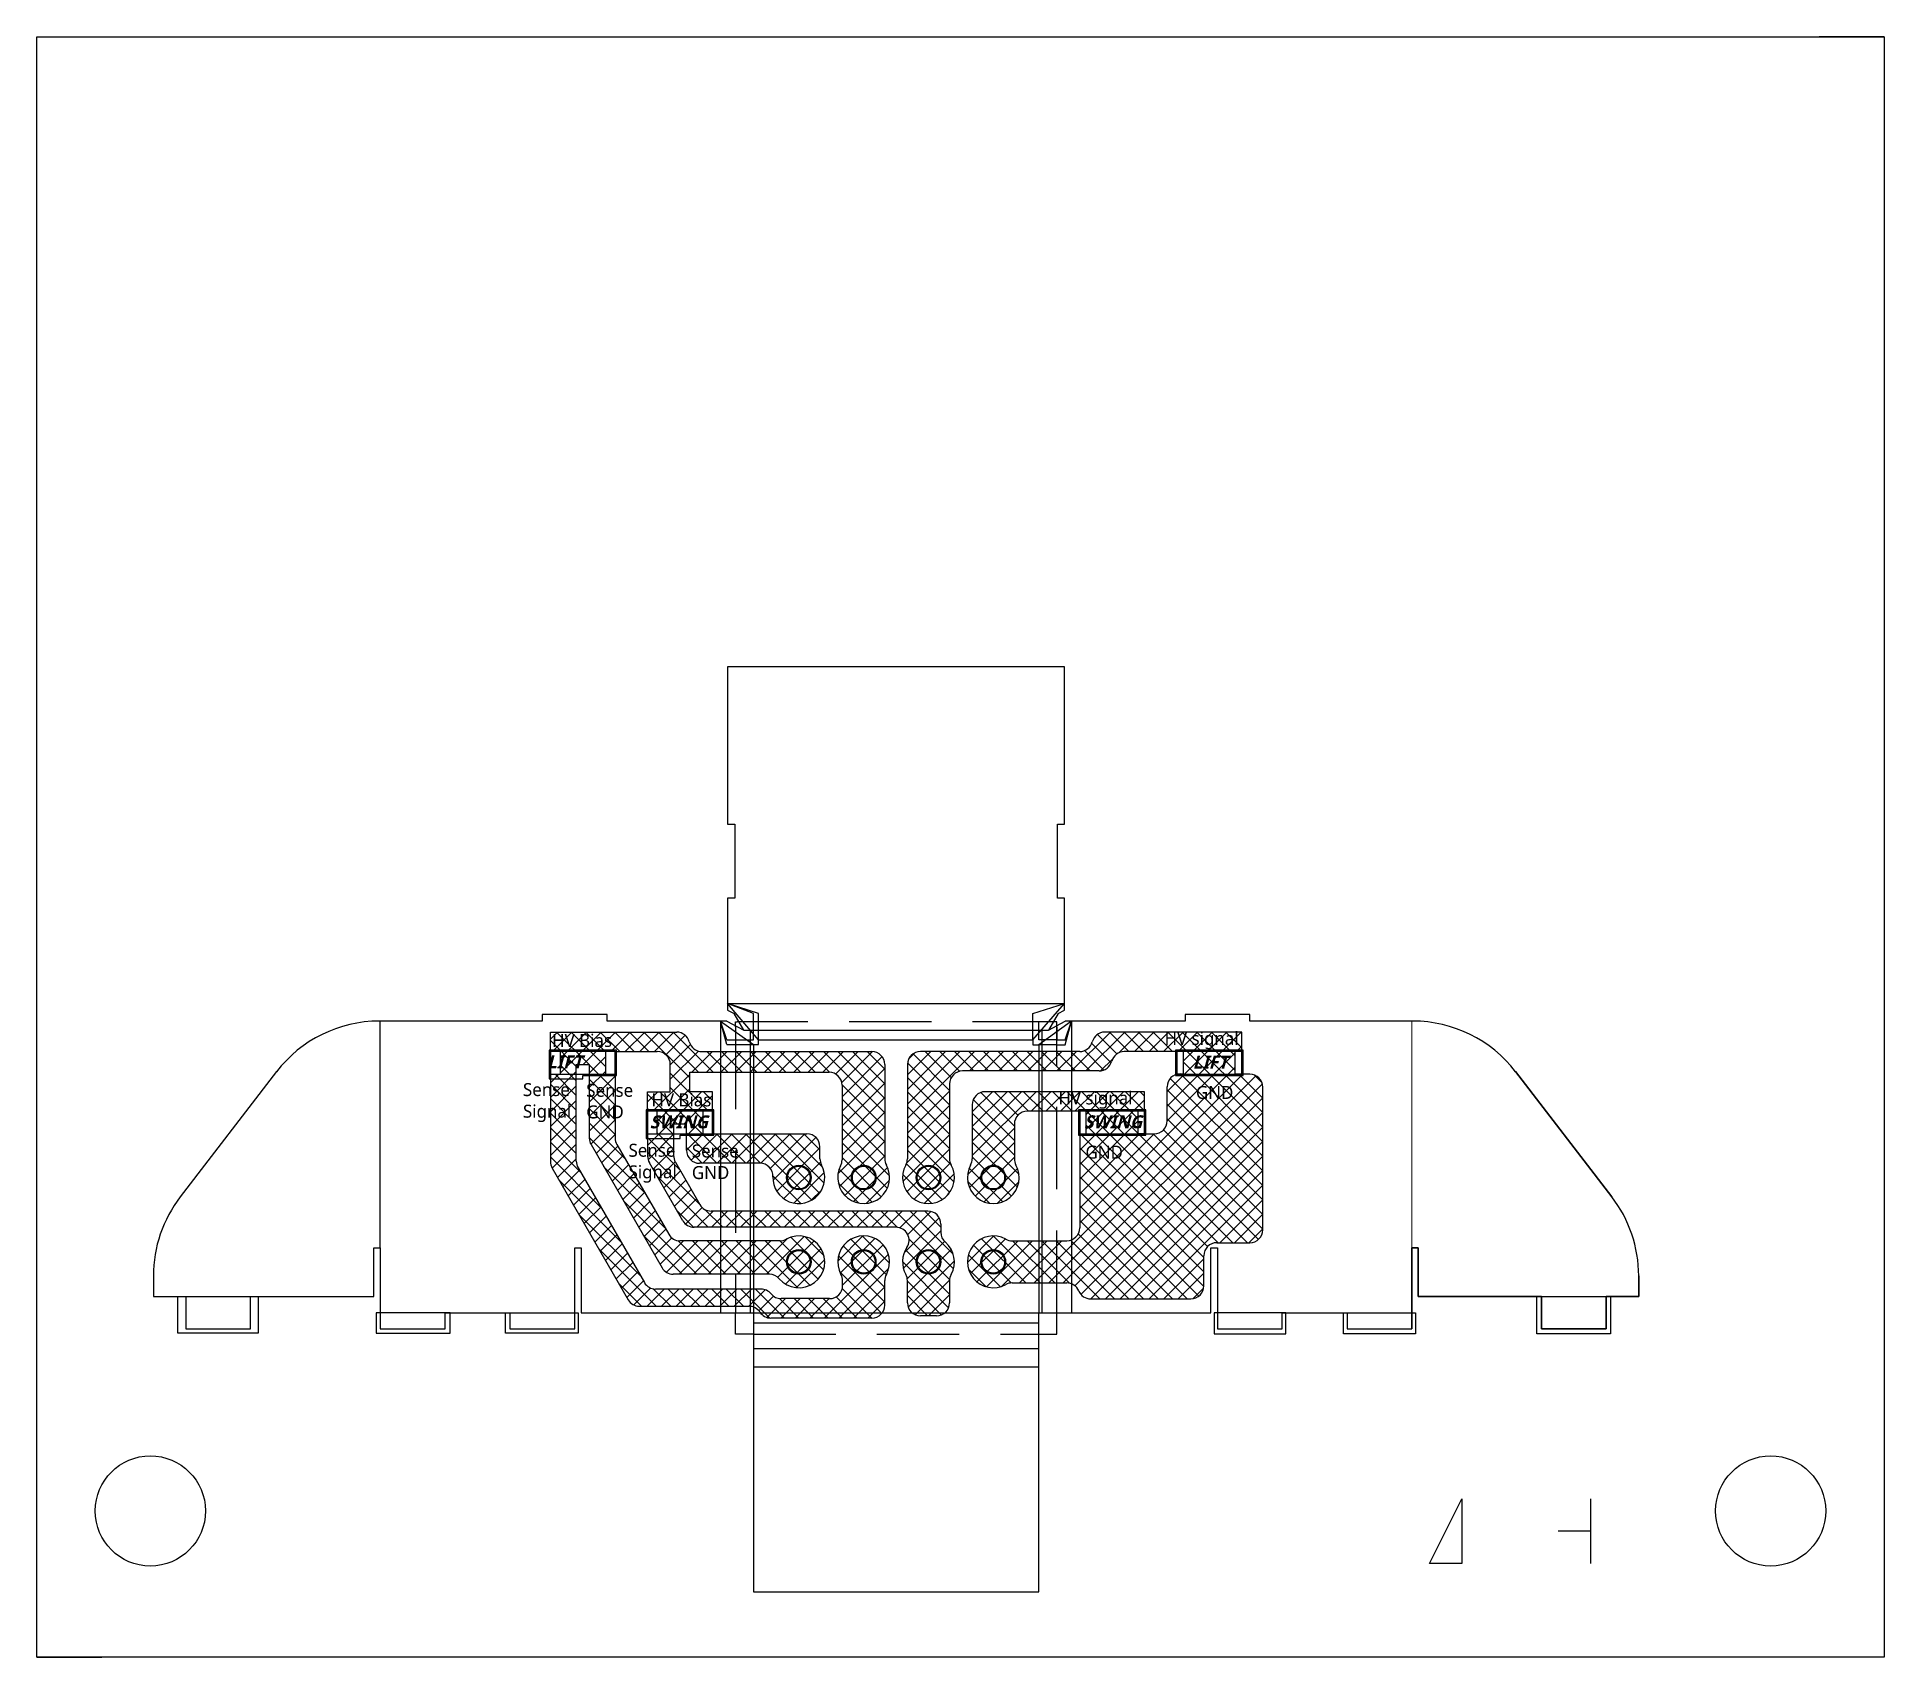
# Model space of a CAD drawing. Header units: millimetres. Extents: x 5.3 to 33.8, y 19.4 to 44.4.
import ezdxf

# ---------------------------------------------------------------- set-up
doc = ezdxf.new("R2010")
doc.units = ezdxf.units.MM
doc.linetypes.add('CENTERX2', pattern=[20.32, 12.7, -2.54, 2.54, -2.54])
doc.linetypes.add('HIDDEN', pattern=[1.905, 1.27, -0.635])
for name, color, linetype in [('Copper', 40, 'Continuous'), ('Copper_visual', 40, 'Continuous'), ('FR4', 50, 'Continuous'), ('FR4_Raster', 60, 'Continuous'), ('Labels', 20, 'Continuous'), ('Markers', 134, 'Continuous'), ('Outline', 74, 'Continuous'), ('Release', 10, 'Continuous')]:
    doc.layers.add(name, color=color, linetype=linetype)

# ---------------------------------------------------------------- blocks, each defined once
blk = doc.blocks.new('*U1')
blk.add_circle((0, 0), 0.175)
blk = doc.blocks.new('*U2')
at = {"color": 0, "linetype": 'ByBlock', "lineweight": -2, "transparency": 16777216}
for p in [(0, 0), (1, 0), (2, 0), (3, 0), (0, -1.3), (1, -1.3), (2, -1.3), (3, -1.3)]:
    blk.add_blockref('*U1', p, dxfattribs=at)

msp = doc.modelspace()

# ---------------------------------------------------------------- hatches: boundary and pattern name
at = {"layer": 'Copper_visual'}
h = msp.add_hatch(dxfattribs=at)
h.set_pattern_fill('ANSI37', color=256, scale=0.05)
h.paths.add_polyline_path([(14.106, 28.78), (14.256, 28.78), (14.906, 28.78, -0.414214), (15.106, 28.58), (15.106, 28.16), (14.756, 28.16), (14.756, 27.86), (14.906, 27.86), (14.906, 27.51), (14.756, 27.51), (14.756, 27.164, 0.131652), (14.783, 27.064), (15.3, 26.168, 0.267949), (15.473, 26.068), (18.591, 26.068, -0.59927), (18.757, 25.757, 0.280555), (18.74, 25.342, -0.127017), (18.765, 25.245), (18.765, 24.902, 0.414214), (18.965, 24.702), (19.215, 24.702, 0.414214), (19.415, 24.902), (19.415, 25.245, -0.127017), (19.44, 25.342, 0.35615), (19.35, 25.839, -0.219217), (19.28, 25.991), (19.28, 26.118, 0.414214), (19.08, 26.318), (15.736, 26.318, -0.267949), (15.562, 26.418), (15.184, 27.074, -0.131652), (15.157, 27.174), (15.157, 27.661), (15.357, 27.661), (15.357, 27.256, 0.414214), (15.557, 27.056), (16.49, 27.056, -0.424322), (16.69, 26.849, 1.314179), (17.44, 27.029, -0.127017), (17.415, 27.126), (17.415, 27.31, 0.414214), (17.215, 27.51), (15.606, 27.51), (15.606, 27.86), (15.756, 27.86), (15.756, 28.16), (15.406, 28.16), (15.406, 28.46), (17.556, 28.46, -0.414214), (17.756, 28.26), (17.756, 27.109, -0.119242), (17.734, 27.018, 1.66683), (18.44, 27.029, -0.127017), (18.415, 27.126), (18.415, 28.58, 0.414214), (18.215, 28.78), (15.593, 28.78, -0.341999), (15.4, 28.93, 0.341999), (15.206, 29.08), (13.256, 29.08), (13.256, 28.78), (13.406, 28.78), (13.406, 28.43), (13.256, 28.43), (13.256, 28.03), (13.256, 27.082, 0.131652), (13.283, 26.982), (14.456, 24.95, 0.267949), (14.629, 24.85), (16.322, 24.85, -0.255176), (16.49, 24.758, 0.255176), (16.658, 24.667), (18.215, 24.667, 0.414214), (18.415, 24.867), (18.415, 25.245, -0.127017), (18.44, 25.342, 1.69614), (17.74, 25.342, -0.127017), (17.765, 25.245), (17.765, 25.167, -0.414214), (17.565, 24.967), (16.817, 24.967, -0.226183), (16.662, 25.041, 0.226183), (16.506, 25.115), (14.879, 25.115, -0.267949), (14.706, 25.215), (13.683, 26.987, -0.131652), (13.656, 27.087), (13.656, 28.43), (13.656, 28.58), (13.856, 28.58), (13.856, 28.43), (13.856, 28.03), (13.856, 27.444, 0.131652), (13.883, 27.344), (14.979, 25.445, 0.267949), (15.152, 25.345), (16.634, 25.345, -0.219217), (16.786, 25.275, 2.106313), (16.896, 25.885, -0.127017), (16.799, 25.86), (15.255, 25.86, -0.267949), (15.082, 25.96), (14.283, 27.344, -0.131652), (14.256, 27.444), (14.256, 28.03), (14.256, 28.43), (14.106, 28.43)])
h.paths.add_polyline_path([(19.415, 28.28, -0.414214), (19.615, 28.48), (21.723, 28.48, 0.341999), (21.917, 28.63, -0.341999), (22.111, 28.78), (22.923, 28.78), (23.023, 28.78), (23.023, 28.436), (22.973, 28.436, 0.414214), (22.773, 28.236), (22.773, 27.71, -0.414214), (22.573, 27.51), (22.423, 27.51), (22.323, 27.51), (22.323, 27.86), (22.423, 27.86), (22.423, 28.16), (19.965, 28.16, 0.414214), (19.765, 27.96), (19.765, 27.126, -0.127017), (19.74, 27.029, 1.69614), (20.44, 27.029, -0.127017), (20.415, 27.126), (20.415, 27.66, -0.414214), (20.615, 27.86), (21.423, 27.86), (21.523, 27.86), (21.523, 27.51), (21.423, 27.51), (21.423, 26.06, -0.414214), (21.223, 25.86), (20.38, 25.86, -0.127017), (20.283, 25.885, 1.69614), (20.283, 25.185, -0.127017), (20.38, 25.21), (21.223, 25.21, -0.30259), (21.408, 25.087, 0.30259), (21.592, 24.964), (23.138, 24.964, 0.414214), (23.338, 25.164), (23.338, 25.63, -0.414214), (23.538, 25.83), (24.048, 25.83, 0.414214), (24.248, 26.03), (24.248, 28.231, 0.414214), (24.048, 28.431), (23.823, 28.431), (23.823, 28.78), (23.923, 28.78), (23.923, 29.08), (21.811, 29.08, 0.341999), (21.617, 28.93, -0.341999), (21.423, 28.78), (18.965, 28.78, 0.414214), (18.765, 28.58), (18.765, 27.126, -0.127017), (18.74, 27.029, 1.69614), (19.44, 27.029, -0.127017), (19.415, 27.126)])

# ---------------------------------------------------------------- linework, layer by layer
at = {"linetype": 'Continuous', "lineweight": 25}
for p, q in [((15.99, 34.719), (15.99, 32.289)), ((21.19, 34.719), (15.99, 34.719)), ((21.19, 32.289), (21.19, 34.719)), ((15.99, 32.289), (16.1, 32.289)), ((16.1, 32.289), (16.1, 31.149)), ((21.08, 32.289), (21.19, 32.289)), ((21.08, 31.149), (21.08, 32.289)), ((15.99, 31.149), (15.99, 29.419)), ((16.1, 31.149), (15.99, 31.149)), ((21.19, 31.149), (21.08, 31.149)), ((21.19, 29.419), (21.19, 31.149)), ((15.99, 29.419), (16.09, 29.369)), ((16.24, 29.11), (16.09, 29.369)), ((21.09, 29.369), (20.94, 29.11)), ((21.09, 29.369), (21.19, 29.419)), ((13.131, 29.25), (10.616, 29.25)), ((13.131, 29.35), (13.131, 29.25)), ((14.131, 29.35), (13.131, 29.35)), ((14.131, 29.25), (14.131, 29.35)), ((15.981, 29.25), (14.131, 29.25)), ((15.981, 29.25), (16.24, 29.11)), ((20.94, 29.11), (21.198, 29.25)), ((23.048, 29.25), (21.198, 29.25)), ((23.048, 29.35), (23.048, 29.25)), ((24.048, 29.35), (23.048, 29.35)), ((24.048, 29.25), (24.048, 29.35)), ((26.564, 29.25), (24.048, 29.25)), ((14.256, 28.78), (13.256, 28.78)), ((13.256, 28.78), (13.256, 28.43)), ((14.256, 28.43), (14.256, 28.78)), ((23.923, 28.78), (22.923, 28.78)), ((22.923, 28.78), (22.923, 28.43)), ((23.923, 28.43), (23.923, 28.78)), ((9.031, 28.47), (7.546, 26.539)), ((13.256, 28.43), (14.256, 28.43)), ((22.923, 28.43), (23.923, 28.43)), ((29.634, 26.539), (28.149, 28.47)), ((15.756, 27.86), (14.756, 27.86)), ((14.756, 27.86), (14.756, 27.51)), ((15.756, 27.51), (15.756, 27.86)), ((22.423, 27.86), (21.423, 27.86)), ((21.423, 27.86), (21.423, 27.51)), ((22.423, 27.51), (22.423, 27.86)), ((14.756, 27.51), (15.756, 27.51)), ((21.423, 27.51), (22.423, 27.51)), ((10.531, 25.75), (10.631, 25.75)), ((10.531, 25), (10.531, 25.75)), ((10.631, 25.75), (10.631, 24.5)), ((13.631, 25.75), (13.731, 25.75)), ((13.631, 24.5), (13.631, 25.75)), ((13.731, 25.75), (13.731, 24.75)), ((23.448, 25.75), (23.548, 25.75)), ((23.448, 24.75), (23.448, 25.75)), ((23.548, 25.75), (23.548, 24.5)), ((26.548, 24.5), (26.548, 25.75)), ((26.548, 25.75), (26.648, 25.75)), ((26.548, 24.5), (26.548, 25.75)), ((26.648, 25.75), (26.648, 25)), ((7.131, 25.32), (7.131, 25)), ((30.048, 25), (30.048, 25.32)), ((7.131, 25), (7.631, 25)), ((7.631, 25), (7.631, 24.5)), ((8.631, 25), (10.531, 25)), ((8.631, 24.5), (8.631, 25)), ((26.648, 25), (28.548, 25)), ((28.548, 25), (28.548, 24.5)), ((29.548, 25), (30.048, 25)), ((29.548, 24.5), (29.548, 25)), ((11.631, 24.75), (12.631, 24.75)), ((11.631, 24.5), (11.631, 24.75)), ((12.631, 24.75), (12.631, 24.5)), ((13.731, 24.75), (16.39, 24.75)), ((16.39, 24.75), (16.39, 20.442)), ((20.79, 24.75), (23.448, 24.75)), ((20.79, 20.442), (20.79, 24.75)), ((24.548, 24.75), (25.548, 24.75)), ((24.548, 24.5), (24.548, 24.75)), ((25.548, 24.75), (25.548, 24.5)), ((7.631, 24.5), (8.631, 24.5)), ((10.631, 24.5), (11.631, 24.5)), ((12.631, 24.5), (13.631, 24.5)), ((23.548, 24.5), (24.548, 24.5)), ((25.548, 24.5), (26.548, 24.5)), ((28.548, 24.5), (29.548, 24.5)), ((16.39, 20.442), (20.79, 20.442))]:
    msp.add_line(p, q, dxfattribs=at)
for p, q in [((15.99, 29.519), (21.19, 29.519)), ((16.39, 29.369), (15.99, 29.519)), ((16.39, 29.16), (16.39, 29.369)), ((20.7, 29.369), (21.19, 29.519)), ((20.7, 29.24), (20.7, 29.369)), ((10.631, 25.75), (10.631, 29.25)), ((15.881, 29.25), (15.881, 24.75)), ((15.981, 28.96), (15.881, 29.25)), ((16.11, 29.16), (16.11, 29.24)), ((16.11, 29.24), (16.14, 29.24)), ((16.24, 29.11), (20.94, 29.11)), ((16.34, 29.11), (16.34, 24.75)), ((16.39, 28.96), (16.39, 29.16)), ((20.79, 29.16), (20.79, 29.24)), ((20.79, 28.96), (20.79, 29.16)), ((20.84, 29.11), (20.84, 24.75)), ((21.069, 29.24), (21.04, 29.24)), ((21.069, 29.16), (21.069, 29.24)), ((21.069, 29.16), (21.069, 28.96)), ((21.198, 28.96), (21.298, 29.25)), ((21.298, 29.25), (21.298, 24.75)), ((15.981, 28.96), (16.19, 28.96)), ((16.19, 28.96), (16.39, 28.96)), ((20.99, 28.96), (20.79, 28.96)), ((21.069, 28.96), (20.99, 28.96)), ((21.069, 28.96), (21.198, 28.96)), ((16.11, 24.421), (16.11, 24.75)), ((16.39, 24.75), (20.79, 24.75)), ((21.069, 24.421), (21.069, 24.75)), ((16.39, 24.421), (16.11, 24.421)), ((20.79, 24.421), (21.069, 24.421)), ((20.79, 24.191), (16.39, 24.191))]:
    msp.add_line(p, q)
at = {"linetype": 'HIDDEN'}
for p, q in [((16.11, 29.16), (16.11, 24.75)), ((21.04, 29.24), (16.14, 29.24)), ((21.069, 24.75), (21.069, 29.16)), ((16.39, 24.421), (20.79, 24.421))]:
    msp.add_line(p, q, dxfattribs=at)
at = {"linetype": 'CENTERX2', "lineweight": 18}
msp.add_line((26.548, 25.75), (26.548, 29.25), dxfattribs=at)
at = {"linetype": 'Continuous', "lineweight": 25}
for centre, start, end in [((10.616, 27.25), 90, 142.4314), ((26.564, 27.25), 37.5686, 90), ((9.131, 25.32), 142.4314, 180), ((28.048, 25.32), 0, 37.5686)]:
    msp.add_arc(centre, 2, start, end, dxfattribs=at)
at = {"layer": 'Copper'}
for p, q in [((33.834, 44.436), (32.834, 44.436)), ((33.834, 44.436), (33.834, 43.436)), ((13.256, 28.78), (13.256, 29.08)), ((13.256, 29.08), (15.206, 29.08)), ((23.923, 29.08), (21.811, 29.08)), ((23.923, 28.78), (23.923, 29.08)), ((13.406, 28.78), (13.406, 28.43)), ((13.656, 28.43), (13.656, 28.58)), ((13.656, 28.58), (13.856, 28.58)), ((13.856, 28.58), (13.856, 28.43)), ((14.106, 28.78), (14.106, 28.43)), ((14.256, 28.78), (14.906, 28.78)), ((15.106, 28.16), (15.106, 28.58)), ((15.593, 28.78), (18.215, 28.78)), ((18.415, 28.58), (18.415, 27.126)), ((18.765, 28.58), (18.765, 27.126)), ((21.423, 28.78), (18.965, 28.78)), ((22.923, 28.78), (22.111, 28.78)), ((23.023, 28.436), (23.023, 28.78)), ((23.823, 28.431), (23.823, 28.78)), ((13.256, 28.43), (13.256, 28.03)), ((13.656, 27.087), (13.656, 28.43)), ((13.856, 28.43), (13.856, 28.03)), ((14.256, 28.43), (14.256, 28.03)), ((15.406, 28.16), (15.406, 28.46)), ((15.406, 28.46), (17.556, 28.46)), ((17.756, 28.26), (17.756, 27.109)), ((19.415, 28.28), (19.415, 27.126)), ((21.723, 28.48), (19.615, 28.48)), ((22.773, 27.71), (22.773, 28.236)), ((22.973, 28.436), (23.023, 28.436)), ((24.048, 28.431), (23.823, 28.431)), ((24.248, 26.03), (24.248, 28.231)), ((13.256, 28.03), (13.256, 27.082)), ((13.856, 28.03), (13.856, 27.444)), ((14.256, 28.03), (14.256, 27.444)), ((14.756, 27.86), (14.756, 28.16)), ((14.756, 28.16), (15.106, 28.16)), ((15.756, 28.16), (15.406, 28.16)), ((15.756, 27.86), (15.756, 28.16)), ((19.765, 27.96), (19.765, 27.126)), ((22.423, 28.16), (19.965, 28.16)), ((22.423, 27.86), (22.423, 28.16)), ((14.906, 27.51), (14.906, 27.86)), ((15.357, 27.661), (15.157, 27.661)), ((15.157, 27.661), (15.157, 27.174)), ((15.357, 27.256), (15.357, 27.661)), ((15.606, 27.86), (15.606, 27.51)), ((20.415, 27.66), (20.415, 27.126)), ((21.423, 27.86), (20.615, 27.86)), ((21.523, 27.51), (21.523, 27.86)), ((22.323, 27.51), (22.323, 27.86)), ((14.756, 27.51), (14.756, 27.164)), ((21.423, 27.51), (21.423, 26.06)), ((21.423, 27.51), (21.523, 27.51)), ((22.423, 27.51), (22.323, 27.51)), ((22.423, 27.51), (22.573, 27.51)), ((13.883, 27.344), (14.979, 25.445)), ((14.283, 27.344), (15.082, 25.96)), ((17.415, 27.126), (17.415, 27.31)), ((13.283, 26.982), (14.456, 24.95)), ((13.683, 26.987), (14.706, 25.215)), ((15.3, 26.168), (14.783, 27.064)), ((15.184, 27.074), (15.562, 26.418)), ((16.49, 27.056), (15.557, 27.056)), ((19.08, 26.318), (15.736, 26.318)), ((18.591, 26.068), (15.473, 26.068)), ((19.28, 26.118), (19.28, 25.991)), ((16.799, 25.86), (15.255, 25.86)), ((20.38, 25.86), (21.223, 25.86)), ((23.538, 25.83), (24.048, 25.83)), ((23.338, 25.164), (23.338, 25.63)), ((16.506, 25.115), (14.879, 25.115)), ((16.634, 25.345), (15.152, 25.345)), ((17.765, 25.167), (17.765, 25.245)), ((18.415, 24.867), (18.415, 25.245)), ((18.765, 24.902), (18.765, 25.245)), ((19.415, 25.245), (19.415, 24.902)), ((20.38, 25.21), (21.223, 25.21)), ((14.629, 24.85), (16.322, 24.85)), ((17.565, 24.967), (16.817, 24.967)), ((21.592, 24.964), (23.138, 24.964)), ((18.215, 24.667), (16.658, 24.667)), ((19.215, 24.702), (18.965, 24.702)), ((5.334, 19.437), (5.334, 20.437)), ((5.334, 19.437), (6.334, 19.437))]:
    msp.add_line(p, q, dxfattribs=at)
at = {"layer": 'Copper', "linetype": 'Continuous', "lineweight": 25}
for p, q in [((13.406, 28.78), (13.256, 28.78)), ((14.256, 28.78), (14.106, 28.78)), ((23.023, 28.78), (22.923, 28.78)), ((23.923, 28.78), (23.823, 28.78)), ((13.256, 28.43), (13.406, 28.43)), ((14.106, 28.43), (14.256, 28.43)), ((14.906, 27.86), (14.756, 27.86)), ((15.756, 27.86), (15.606, 27.86)), ((21.523, 27.86), (21.423, 27.86)), ((22.423, 27.86), (22.323, 27.86)), ((14.756, 27.51), (14.906, 27.51)), ((15.606, 27.51), (17.215, 27.51))]:
    msp.add_line(p, q, dxfattribs=at)
at = {"layer": 'Copper'}
for centre, radius, start, end in [((15.206, 28.88), 0.2, 14.4775, 90), ((21.811, 28.88), 0.2, 90, 165.5225), ((15.593, 28.98), 0.2, 194.4775, 270), ((21.423, 28.98), 0.2, 270, 345.5225), ((14.906, 28.58), 0.2, 0, 90), ((18.215, 28.58), 0.2, 0, 90), ((18.965, 28.58), 0.2, 90, 180), ((21.723, 28.68), 0.2, 270, 345.5225), ((22.111, 28.58), 0.2, 90, 165.5225), ((17.556, 28.26), 0.2, 0, 90), ((19.615, 28.28), 0.2, 90, 180), ((22.973, 28.236), 0.2, 90, 180), ((24.048, 28.231), 0.2, 0, 90), ((19.965, 27.96), 0.2, 90, 180), ((20.615, 27.66), 0.2, 90, 180), ((22.573, 27.71), 0.2, 270, 360), ((14.056, 27.444), 0.2, 180, 210), ((14.456, 27.444), 0.2, 180, 210), ((17.215, 27.31), 0.2, 0, 90), ((13.456, 27.082), 0.2, 180, 210), ((13.856, 27.087), 0.2, 180, 210), ((14.956, 27.164), 0.2, 180, 210), ((15.357, 27.174), 0.2, 180, 210), ((15.557, 27.256), 0.2, 180, 270), ((17.615, 27.126), 0.2, 180, 208.955), ((17.556, 27.109), 0.2, 332.8001, 0), ((18.615, 27.126), 0.2, 180, 208.955), ((18.565, 27.126), 0.2, 331.045, 0), ((19.615, 27.126), 0.2, 180, 208.955), ((19.565, 27.126), 0.2, 331.045, 0), ((20.615, 27.126), 0.2, 180, 208.955), ((16.49, 26.856), 0.2, 358.0296, 90), ((17.09, 26.835), 0.4, 178.0296, 28.955), ((18.09, 26.835), 0.4, 152.8001, 28.955), ((19.09, 26.835), 0.4, 151.045, 28.955), ((20.09, 26.835), 0.4, 151.045, 28.955), ((15.736, 26.518), 0.2, 210, 270), ((19.08, 26.118), 0.2, 0, 90), ((15.255, 26.06), 0.2, 210, 270), ((15.473, 26.268), 0.2, 210, 270), ((17.09, 25.535), 0.4, 220.5416, 118.955), ((18.09, 25.535), 0.4, 331.045, 208.955), ((18.591, 25.868), 0.2, 326.2681, 90), ((19.48, 25.991), 0.2, 180, 229.4584), ((20.09, 25.535), 0.4, 61.045, 298.955), ((21.223, 26.06), 0.2, 270, 0), ((24.048, 26.03), 0.2, 270, 0), ((16.799, 26.06), 0.2, 270, 298.955), ((19.09, 25.535), 0.4, 146.2681, 208.955), ((19.09, 25.535), 0.4, 331.045, 49.4584), ((20.38, 26.06), 0.2, 241.045, 270), ((23.538, 25.63), 0.2, 90, 180), ((15.152, 25.545), 0.2, 210, 270), ((14.879, 25.315), 0.2, 210, 270), ((16.506, 24.915), 0.2, 39.0206, 90), ((16.634, 25.145), 0.2, 40.5416, 90), ((17.565, 25.167), 0.2, 270, 0), ((17.565, 25.245), 0.2, 0, 28.955), ((18.615, 25.245), 0.2, 151.045, 180), ((18.565, 25.245), 0.2, 360, 28.955), ((19.615, 25.245), 0.2, 151.045, 180), ((20.38, 25.01), 0.2, 90, 118.955), ((21.223, 25.01), 0.2, 22.6588, 90), ((21.592, 25.164), 0.2, 202.6588, 270), ((23.138, 25.164), 0.2, 270, 0), ((14.629, 25.05), 0.2, 210, 270), ((16.322, 24.65), 0.2, 32.7398, 90), ((16.817, 25.167), 0.2, 219.0206, 270), ((18.215, 24.867), 0.2, 270, 0), ((18.965, 24.902), 0.2, 180, 270), ((19.215, 24.902), 0.2, 270, 0), ((16.658, 24.867), 0.2, 212.7398, 270)]:
    msp.add_arc(centre, radius, start, end, dxfattribs=at)
at = {"layer": 'Copper_visual'}
for p, q in [((13.256, 28.78), (13.256, 29.08)), ((13.256, 29.08), (15.206, 29.08)), ((23.923, 29.08), (21.811, 29.08)), ((23.923, 28.78), (23.923, 29.08)), ((13.406, 28.78), (13.406, 28.43)), ((13.656, 28.43), (13.656, 28.58)), ((13.656, 28.58), (13.856, 28.58)), ((13.856, 28.58), (13.856, 28.43)), ((14.106, 28.78), (14.106, 28.43)), ((14.256, 28.78), (14.906, 28.78)), ((15.106, 28.16), (15.106, 28.58)), ((15.593, 28.78), (18.215, 28.78)), ((18.415, 28.58), (18.415, 27.126)), ((18.765, 28.58), (18.765, 27.126)), ((21.423, 28.78), (18.965, 28.78)), ((22.923, 28.78), (22.111, 28.78)), ((23.023, 28.436), (23.023, 28.78)), ((23.823, 28.431), (23.823, 28.78)), ((13.256, 28.43), (13.256, 28.03)), ((13.656, 27.087), (13.656, 28.43)), ((13.856, 28.43), (13.856, 28.03)), ((14.256, 28.43), (14.256, 28.03)), ((15.406, 28.16), (15.406, 28.46)), ((15.406, 28.46), (17.556, 28.46)), ((17.756, 28.26), (17.756, 27.109)), ((19.415, 28.28), (19.415, 27.126)), ((21.723, 28.48), (19.615, 28.48)), ((22.773, 27.71), (22.773, 28.236)), ((22.973, 28.436), (23.023, 28.436)), ((24.048, 28.431), (23.823, 28.431)), ((24.248, 26.03), (24.248, 28.231)), ((13.256, 28.03), (13.256, 27.082)), ((13.856, 28.03), (13.856, 27.444)), ((14.256, 28.03), (14.256, 27.444)), ((14.756, 27.86), (14.756, 28.16)), ((14.756, 28.16), (15.106, 28.16)), ((15.756, 28.16), (15.406, 28.16)), ((15.756, 27.86), (15.756, 28.16)), ((19.765, 27.96), (19.765, 27.126)), ((22.423, 28.16), (19.965, 28.16)), ((22.423, 27.86), (22.423, 28.16)), ((14.906, 27.51), (14.906, 27.86)), ((15.357, 27.661), (15.157, 27.661)), ((15.157, 27.661), (15.157, 27.174)), ((15.357, 27.256), (15.357, 27.661)), ((15.606, 27.86), (15.606, 27.51)), ((20.415, 27.66), (20.415, 27.126)), ((21.423, 27.86), (20.615, 27.86)), ((21.523, 27.51), (21.523, 27.86)), ((22.323, 27.51), (22.323, 27.86)), ((14.756, 27.51), (14.756, 27.164)), ((21.423, 27.51), (21.423, 26.06)), ((21.423, 27.51), (21.523, 27.51)), ((22.423, 27.51), (22.323, 27.51)), ((22.423, 27.51), (22.573, 27.51)), ((13.883, 27.344), (14.979, 25.445)), ((14.283, 27.344), (15.082, 25.96)), ((17.415, 27.126), (17.415, 27.31)), ((13.283, 26.982), (14.456, 24.95)), ((13.683, 26.987), (14.706, 25.215)), ((15.3, 26.168), (14.783, 27.064)), ((15.184, 27.074), (15.562, 26.418)), ((16.49, 27.056), (15.557, 27.056)), ((19.08, 26.318), (15.736, 26.318)), ((18.591, 26.068), (15.473, 26.068)), ((19.28, 26.118), (19.28, 25.991)), ((16.799, 25.86), (15.255, 25.86)), ((20.38, 25.86), (21.223, 25.86)), ((23.538, 25.83), (24.048, 25.83)), ((23.338, 25.164), (23.338, 25.63)), ((16.506, 25.115), (14.879, 25.115)), ((16.634, 25.345), (15.152, 25.345)), ((17.765, 25.167), (17.765, 25.245)), ((18.415, 24.867), (18.415, 25.245)), ((18.765, 24.902), (18.765, 25.245)), ((19.415, 25.245), (19.415, 24.902)), ((20.38, 25.21), (21.223, 25.21)), ((14.629, 24.85), (16.322, 24.85)), ((17.565, 24.967), (16.817, 24.967)), ((21.592, 24.964), (23.138, 24.964)), ((18.215, 24.667), (16.658, 24.667)), ((19.215, 24.702), (18.965, 24.702))]:
    msp.add_line(p, q, dxfattribs=at)
at = {"layer": 'Copper_visual', "linetype": 'Continuous', "lineweight": 25}
for p, q in [((13.406, 28.78), (13.256, 28.78)), ((14.256, 28.78), (14.106, 28.78)), ((23.023, 28.78), (22.923, 28.78)), ((23.923, 28.78), (23.823, 28.78)), ((13.256, 28.43), (13.406, 28.43)), ((14.106, 28.43), (14.256, 28.43)), ((14.906, 27.86), (14.756, 27.86)), ((15.756, 27.86), (15.606, 27.86)), ((21.523, 27.86), (21.423, 27.86)), ((22.423, 27.86), (22.323, 27.86)), ((14.756, 27.51), (14.906, 27.51)), ((15.606, 27.51), (17.215, 27.51))]:
    msp.add_line(p, q, dxfattribs=at)
at = {"layer": 'Copper_visual'}
for centre, radius, start, end in [((15.206, 28.88), 0.2, 14.4775, 90), ((21.811, 28.88), 0.2, 90, 165.5225), ((15.593, 28.98), 0.2, 194.4775, 270), ((21.423, 28.98), 0.2, 270, 345.5225), ((14.906, 28.58), 0.2, 0, 90), ((18.215, 28.58), 0.2, 0, 90), ((18.965, 28.58), 0.2, 90, 180), ((21.723, 28.68), 0.2, 270, 345.5225), ((22.111, 28.58), 0.2, 90, 165.5225), ((17.556, 28.26), 0.2, 0, 90), ((19.615, 28.28), 0.2, 90, 180), ((22.973, 28.236), 0.2, 90, 180), ((24.048, 28.231), 0.2, 0, 90), ((19.965, 27.96), 0.2, 90, 180), ((20.615, 27.66), 0.2, 90, 180), ((22.573, 27.71), 0.2, 270, 360), ((14.056, 27.444), 0.2, 180, 210), ((14.456, 27.444), 0.2, 180, 210), ((17.215, 27.31), 0.2, 0, 90), ((13.456, 27.082), 0.2, 180, 210), ((13.856, 27.087), 0.2, 180, 210), ((14.956, 27.164), 0.2, 180, 210), ((15.357, 27.174), 0.2, 180, 210), ((15.557, 27.256), 0.2, 180, 270), ((17.615, 27.126), 0.2, 180, 208.955), ((17.556, 27.109), 0.2, 332.8001, 0), ((18.615, 27.126), 0.2, 180, 208.955), ((18.565, 27.126), 0.2, 331.045, 0), ((19.615, 27.126), 0.2, 180, 208.955), ((19.565, 27.126), 0.2, 331.045, 0), ((20.615, 27.126), 0.2, 180, 208.955), ((16.49, 26.856), 0.2, 358.0296, 90), ((17.09, 26.835), 0.4, 178.0296, 28.955), ((18.09, 26.835), 0.4, 152.8001, 28.955), ((19.09, 26.835), 0.4, 151.045, 28.955), ((20.09, 26.835), 0.4, 151.045, 28.955), ((15.736, 26.518), 0.2, 210, 270), ((19.08, 26.118), 0.2, 0, 90), ((15.255, 26.06), 0.2, 210, 270), ((15.473, 26.268), 0.2, 210, 270), ((17.09, 25.535), 0.4, 220.5416, 118.955), ((18.09, 25.535), 0.4, 331.045, 208.955), ((18.591, 25.868), 0.2, 326.2681, 90), ((19.48, 25.991), 0.2, 180, 229.4584), ((20.09, 25.535), 0.4, 61.045, 298.955), ((21.223, 26.06), 0.2, 270, 0), ((24.048, 26.03), 0.2, 270, 0), ((16.799, 26.06), 0.2, 270, 298.955), ((19.09, 25.535), 0.4, 146.2681, 208.955), ((19.09, 25.535), 0.4, 331.045, 49.4584), ((20.38, 26.06), 0.2, 241.045, 270), ((23.538, 25.63), 0.2, 90, 180), ((15.152, 25.545), 0.2, 210, 270), ((14.879, 25.315), 0.2, 210, 270), ((16.506, 24.915), 0.2, 39.0206, 90), ((16.634, 25.145), 0.2, 40.5416, 90), ((17.565, 25.167), 0.2, 270, 0), ((17.565, 25.245), 0.2, 0, 28.955), ((18.615, 25.245), 0.2, 151.045, 180), ((18.565, 25.245), 0.2, 360, 28.955), ((19.615, 25.245), 0.2, 151.045, 180), ((20.38, 25.01), 0.2, 90, 118.955), ((21.223, 25.01), 0.2, 22.6588, 90), ((21.592, 25.164), 0.2, 202.6588, 270), ((23.138, 25.164), 0.2, 270, 0), ((14.629, 25.05), 0.2, 210, 270), ((16.322, 24.65), 0.2, 32.7398, 90), ((16.817, 25.167), 0.2, 219.0206, 270), ((18.215, 24.867), 0.2, 270, 0), ((18.965, 24.902), 0.2, 180, 270), ((19.215, 24.902), 0.2, 270, 0), ((16.658, 24.867), 0.2, 212.7398, 270)]:
    msp.add_arc(centre, radius, start, end, dxfattribs=at)
at = {"layer": 'FR4'}
for p, q in [((15.99, 29.519), (21.19, 29.519)), ((16.467, 28.96), (15.99, 29.519)), ((20.7, 28.96), (21.19, 29.519)), ((15.881, 29.25), (15.881, 24.75)), ((15.881, 29.25), (16.39, 28.89)), ((21.298, 29.25), (20.79, 28.882)), ((21.298, 29.25), (21.298, 24.75)), ((16.39, 28.89), (16.39, 24.75)), ((16.467, 28.96), (20.7, 28.96)), ((20.79, 28.882), (20.79, 24.75)), ((16.39, 24.592), (20.79, 24.592)), ((20.79, 23.912), (16.39, 23.912))]:
    msp.add_line(p, q, dxfattribs=at)
at = {"layer": 'FR4', "linetype": 'Continuous', "lineweight": 25}
for p, q in [((15.881, 24.75), (16.39, 24.75)), ((16.39, 24.75), (16.39, 24.191)), ((20.79, 24.75), (21.298, 24.75)), ((20.79, 24.191), (20.79, 24.75))]:
    msp.add_line(p, q, dxfattribs=at)
at = {"layer": 'FR4_Raster'}
for points in [[(7.508, 25), (8.746, 25), (8.746, 24.434), (7.508, 24.434)], [(28.476, 25), (29.615, 25), (29.615, 24.422), (28.476, 24.422)], [(11.709, 24.75), (10.569, 24.75), (10.569, 24.434), (11.709, 24.434)], [(12.562, 24.75), (13.686, 24.75), (13.686, 24.434), (12.562, 24.434)], [(24.605, 24.75), (23.497, 24.75), (23.497, 24.422), (24.605, 24.422)], [(25.495, 24.75), (26.605, 24.75), (26.605, 24.422), (25.495, 24.422)]]:
    msp.add_lwpolyline(points, close=True, dxfattribs=at)
at = {"layer": 'Markers'}
for p, q in [((26.821, 20.878), (27.321, 21.878)), ((27.321, 21.878), (27.321, 20.878)), ((29.306, 21.878), (29.306, 20.878)), ((29.306, 21.378), (28.806, 21.378)), ((27.321, 20.878), (26.821, 20.878))]:
    msp.add_line(p, q, dxfattribs=at)
at = {"layer": 'Outline'}
msp.add_lwpolyline([(33.834, 44.436), (33.834, 19.437), (5.334, 19.437), (5.334, 44.436)], close=True, dxfattribs=at)
for centre in [(7.084, 21.691), (32.084, 21.691)]:
    msp.add_circle(centre, 0.85, dxfattribs=at)
at = {"layer": 'Release', "linetype": 'Continuous', "lineweight": 25}
for p, q in [((15.99, 34.719), (15.99, 32.289)), ((21.19, 34.719), (15.99, 34.719)), ((21.19, 32.289), (21.19, 34.719)), ((15.99, 32.289), (16.1, 32.289)), ((16.1, 32.289), (16.1, 31.149)), ((21.08, 32.289), (21.19, 32.289)), ((21.08, 31.149), (21.08, 32.289)), ((15.99, 31.149), (15.99, 29.519)), ((16.1, 31.149), (15.99, 31.149)), ((21.19, 31.149), (21.08, 31.149)), ((21.19, 29.519), (21.19, 31.149)), ((13.131, 29.25), (10.616, 29.25)), ((13.131, 29.35), (13.131, 29.25)), ((14.131, 29.35), (13.131, 29.35)), ((14.131, 29.25), (14.131, 29.35)), ((15.881, 29.25), (14.131, 29.25)), ((23.048, 29.25), (21.298, 29.25)), ((23.048, 29.35), (23.048, 29.25)), ((24.048, 29.35), (23.048, 29.35)), ((24.048, 29.25), (24.048, 29.35)), ((26.564, 29.25), (24.048, 29.25)), ((14.276, 28.8), (13.236, 28.8)), ((13.236, 28.8), (13.236, 28.41)), ((14.276, 28.41), (14.276, 28.8)), ((23.943, 28.8), (22.903, 28.8)), ((22.903, 28.8), (22.903, 28.41)), ((23.943, 28.41), (23.943, 28.8)), ((9.031, 28.47), (7.546, 26.539)), ((13.756, 28.41), (14.276, 28.41)), ((22.903, 28.41), (23.943, 28.41)), ((28.149, 28.47), (29.634, 26.539)), ((15.776, 27.88), (14.736, 27.88)), ((14.736, 27.88), (14.736, 27.49)), ((15.776, 27.49), (15.776, 27.88)), ((22.443, 27.88), (21.403, 27.88)), ((21.403, 27.88), (21.403, 27.49)), ((22.443, 27.49), (22.443, 27.88)), ((15.256, 27.49), (15.776, 27.49)), ((21.403, 27.49), (22.443, 27.49)), ((10.531, 25.75), (10.631, 25.75)), ((10.531, 25), (10.531, 25.75)), ((10.631, 25.75), (10.631, 24.5)), ((13.631, 25.75), (13.731, 25.75)), ((13.631, 24.5), (13.631, 25.75)), ((13.731, 25.75), (13.731, 24.75)), ((23.448, 25.75), (23.548, 25.75)), ((23.448, 24.75), (23.448, 25.75)), ((23.548, 25.75), (23.548, 24.5)), ((26.548, 24.5), (26.548, 25.75)), ((26.548, 25.75), (26.548, 24.5)), ((26.648, 25.75), (26.548, 25.75)), ((26.648, 25), (26.648, 25.75)), ((7.131, 25.32), (7.131, 25)), ((30.048, 25.32), (30.048, 25)), ((7.131, 25), (7.631, 25)), ((7.631, 25), (7.631, 24.5)), ((8.631, 25), (10.531, 25)), ((8.631, 24.5), (8.631, 25)), ((28.548, 25), (26.648, 25)), ((28.548, 24.5), (28.548, 25)), ((29.548, 25), (29.548, 24.5)), ((30.048, 25), (29.548, 25)), ((11.631, 24.75), (12.631, 24.75)), ((11.631, 24.5), (11.631, 24.75)), ((12.631, 24.75), (12.631, 24.5)), ((13.731, 24.75), (16.39, 24.75)), ((16.39, 24.75), (16.39, 20.442)), ((20.79, 24.75), (23.448, 24.75)), ((20.79, 20.442), (20.79, 24.75)), ((24.548, 24.75), (25.548, 24.75)), ((24.548, 24.5), (24.548, 24.75)), ((25.548, 24.75), (25.548, 24.5)), ((7.631, 24.5), (8.631, 24.5)), ((10.631, 24.5), (11.631, 24.5)), ((12.631, 24.5), (13.631, 24.5)), ((23.548, 24.5), (24.548, 24.5)), ((25.548, 24.5), (26.548, 24.5)), ((29.548, 24.5), (28.548, 24.5)), ((16.39, 20.442), (20.79, 20.442))]:
    msp.add_line(p, q, dxfattribs=at)
at = {"layer": 'Release'}
for p, q in [((16.467, 29.369), (15.99, 29.519)), ((16.467, 29.16), (16.467, 29.369)), ((20.7, 29.369), (21.19, 29.519)), ((20.7, 29.24), (20.7, 29.369)), ((15.981, 28.89), (15.881, 29.25)), ((16.467, 28.96), (16.467, 29.16)), ((20.7, 29.16), (20.7, 29.24)), ((20.7, 28.96), (20.7, 29.16)), ((21.198, 28.882), (21.298, 29.25)), ((15.981, 28.89), (16.19, 28.89)), ((16.19, 28.89), (16.39, 28.89)), ((16.39, 28.89), (16.467, 28.89)), ((16.467, 28.89), (16.467, 28.96)), ((20.7, 28.96), (20.7, 28.882)), ((20.7, 28.882), (20.79, 28.882)), ((20.99, 28.882), (20.79, 28.882)), ((21.069, 28.882), (20.99, 28.882)), ((21.069, 28.882), (21.198, 28.882)), ((13.236, 28.41), (13.236, 28.36)), ((13.236, 28.36), (13.756, 28.36)), ((13.756, 28.36), (13.756, 28.41)), ((14.736, 27.49), (14.736, 27.44)), ((14.736, 27.44), (15.256, 27.44)), ((15.256, 27.44), (15.256, 27.49))]:
    msp.add_line(p, q, dxfattribs=at)
for centre in [(17.09, 26.835), (18.09, 26.835), (19.09, 26.835), (20.09, 26.835), (17.09, 25.535), (18.09, 25.535), (19.09, 25.535), (20.09, 25.535)]:
    msp.add_circle(centre, 0.19, dxfattribs=at)
at = {"layer": 'Release', "linetype": 'Continuous', "lineweight": 25}
for centre, start, end in [((10.616, 27.25), 90, 142.4314), ((26.564, 27.25), 37.5686, 90), ((9.131, 25.32), 142.4314, 180), ((28.048, 25.32), 0, 37.5686)]:
    msp.add_arc(centre, 2, start, end, dxfattribs=at)

# ---------------------------------------------------------------- block references
at = {"rotation": 180}
msp.add_blockref('*U2', (20.09, 25.535), dxfattribs=at)

# ---------------------------------------------------------------- texts
at = {"layer": 'Labels', "char_height": 0.2, "attachment_point": 1}
for s, width, heights, insert in [('{\\fSegoe UI|b0|i0|c0|p34;HV signal}', 1.30385, [0.454], (22.732, 29.083)), ('{\\fSegoe UI|b0|i0|c0|p34;HV Bias}', 1.30385, [0.454], (13.283, 29.051)), ('{\\fSegoe UI|b1|i1|c0|p34;LIFT}', 1.30385, [0.454], (13.205, 28.721)), ('{\\fSegoe UI|b1|i1|c0|p34;LIFT}', 1.30385, [0.454], (23.166, 28.718)), ('{\\fSegoe UI|b0|i0|c0|p34;Sense\\PSignal}', 1.18386, [0.762], (12.833, 28.293)), ('{\\fSegoe UI|b0|i0|c0|p34;Sense\\PGND}', 1.18386, [0.762], (13.81, 28.282)), ('{\\fSegoe UI|b0|i0|c0|p34;GND}', 1.30385, [0.454], (23.216, 28.248)), ('{\\fSegoe UI|b0|i0|c0|p34;HV Bias}', 1.30385, [0.454], (14.815, 28.134)), ('{\\fSegoe UI|b0|i0|c0|p34;HV signal}', 1.30385, [0.454], (21.095, 28.164)), ('{\\fSegoe UI|b1|i1|c0|p34;SWING}', 1.30385, [0.454], (14.79, 27.795)), ('{\\fSegoe UI|b1|i1|c0|p34;SWING}', 1.30385, [0.454], (21.489, 27.796)), ('{\\fSegoe UI|b0|i0|c0|p34;Sense\\PSignal}', 1.18386, [0.762], (14.462, 27.357)), ('{\\fSegoe UI|b0|i0|c0|p34;Sense\\PGND}', 1.18386, [0.762], (15.439, 27.346)), ('{\\fSegoe UI|b0|i0|c0|p34;GND}', 1.30385, [0.454], (21.512, 27.328))]:
    msp.add_mtext_dynamic_manual_height_columns(s, width=width, gutter_width=5, heights=heights, dxfattribs=dict(at, insert=insert))

doc.saveas('drawing.dxf')
